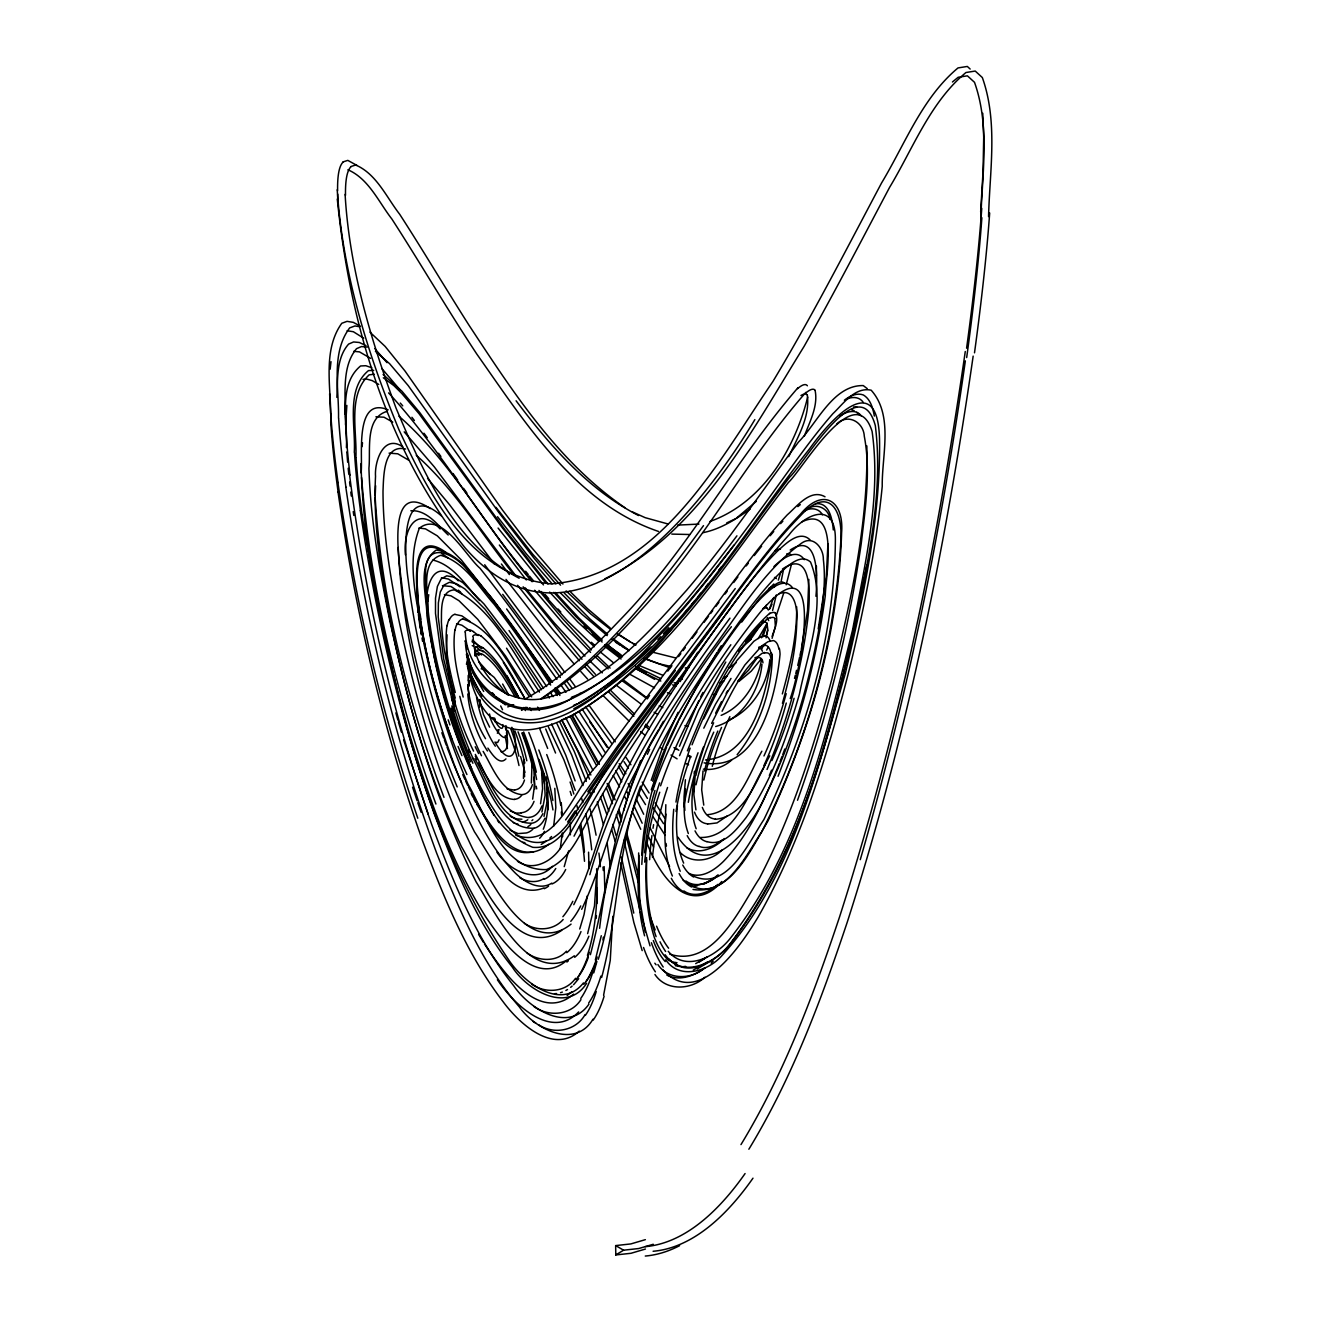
<?xml version="1.0" encoding="UTF-8"?>
<svg xmlns="http://www.w3.org/2000/svg" width="1321" height="1321" viewBox="0 0 1321 1321"><rect width="100%" height="100%" fill="white"/><g stroke="black" fill="none" stroke-linecap="round" stroke-linejoin="round"><path stroke-width="1.5" d="M361.112 472.935C363.06 456.851 354.144 395.507 388.143 409.873M604.919 892.666L604.143 866.609M612.812 916.295L610.252 960.384L603.598 995.208M562.63 836.721L562.68 833.782M761.969 664.38C759.377 690.933 742.402 718.839 715.701 726.533M769.796 659.608C767.418 684.46 752.508 709.806 729.06 719.978M417.304 585.616L418.229 609.84L421.217 633.139M596.976 903.581L597.059 887.927M816.395 576.006L816.411 566.049M405.431 554.903C402.839 530.415 416.016 503.483 440.174 528.945M570.358 834.806L570.391 823.049M638.786 855.298L638.687 874.816M638.869 864.677L639.678 899.452L645.275 931.982M646.696 859.921C645.886 885.714 647.488 912.117 656.091 936.639M495.078 721.943L494.896 719.351M693.872 778.515L693.789 785.235M375.197 495.788L375.61 485.715M345.59 424.718L346.862 405.398M475.164 656.124L475.378 653.598M772.141 654.407C766.163 692.782 752.92 756.008 705.497 759.971M980.661 211.971L983.039 171.565L983.699 137.202L982.758 113.259M980.743 221.35C981.899 175.33 990.337 126.684 974.502 82.315L967.401 75.825L958.138 77.295L952.441 81.985M988.554 216.578C989.726 170.574 998.148 121.912 982.329 77.543L975.228 71.053L965.948 72.523C930.067 102.361 913.092 148.398 889.528 187.483C861.375 240.67 833.65 294.104 804.027 346.498C750.84 432.297 699.453 532.181 605.035 578.714M815.932 596.283C817.402 580.513 819.697 530.53 790.206 550.031M467.007 646.316L466.94 649.057M638.654 852.937L638.737 891.18M638.737 862.316C637.201 886.903 638.241 911.919 644.582 935.813M646.563 857.56C644.945 884.558 646.151 912.25 654.572 938.141M562.317 833.006L560.269 848.693M596.167 918.442L596.398 915.552M677.425 805.595C675.675 824.832 675.791 845.126 683.667 863.125M427.839 601.484L428.731 594.698M665.834 804.687L665.008 832.478M665.916 814.066C663.968 834.773 664.1 856.586 672.389 876.038M673.743 809.294C671.778 830.017 671.927 851.83 680.216 871.266M694.202 773.759L694.45 771.332M499.09 729.555L497.34 733.254M330.151 369.203L331.01 361.673M776.302 594.945L772.603 610.451M362.02 446.696L362.515 442.799M685.417 779.72L684.113 796.068L684.856 810.434M685.5 789.099C683.634 803.845 683.023 819.4 688.34 833.534M693.327 784.344C691.444 799.073 690.833 814.644 696.167 828.762M467.551 658.37C467.799 682.197 482.825 705.629 503.235 717.551C560.632 740.8 613.109 681.339 650.89 647.026M587.35 895.77L584.031 914.627L579.721 928.993M695.176 775.675L693.872 794.615L695.936 809.872M703.003 770.919L701.682 789.859L703.763 805.116M783.518 569.533L781.272 580.646M791.345 564.777L786.193 584.774M965.271 351.502C937.695 542.881 898.61 733.155 839.396 917.401C813.208 995.687 784.014 1073.824 740.965 1144.613M965.354 360.881C941.378 529.193 907.593 696.316 860.268 859.674M973.164 356.109C945.588 547.488 906.52 737.762 847.306 922.008C821.117 1000.294 791.923 1078.448 748.858 1149.237M474.916 650.923L475.098 649.767M602.954 939.958L603.383 937.167M446.977 625.411C443.955 648 449.834 670.672 455.266 692.468M447.059 634.79L446.415 653.829L449.652 677.442M454.87 630.018C451.865 652.624 457.726 675.295 463.176 697.075M761.523 659.806C757.115 682.759 743.409 705.975 721.15 715.355M465.339 632.776C466.544 672.158 507.33 708.783 547.389 697.538C605.91 682.016 647.884 633.403 686.771 590.058C726.831 542.931 761.59 491.676 798.462 442.089C817.072 423.364 833.122 384.939 863.257 385.583L867.27 388.655M465.421 642.155C466.363 671.134 488.968 699.321 517.006 706.884C547.571 713.769 577.541 697.769 601.93 680.959C655.827 641.841 697.141 588.522 736.936 535.831M473.232 637.399C473.364 660.682 489.265 682.379 508.007 695.061M866.857 565.223C840.189 695.028 812.696 833.105 731.867 941.493C717.848 961.738 683.238 980.479 665.14 954.753M601.286 935.73L595.342 959.987M783.815 592.766L776.17 615.966M818.227 628.928L826.335 576.517L827.92 543.955M499.074 739.777L497.637 742.518L494.83 742.171M568.657 850.84L564.216 866.642M807.709 396.961C794.945 448.925 762.531 502.773 709.988 521.465M801.319 649.255L807.544 610.781L808.832 579.407M599.602 928.3C612.498 815.618 662.531 715.85 731.388 626.699M523.446 778.432L524.09 759.79M531.356 783.039L532 764.413M800.031 655.249L800.889 651.253M767.121 623.76L763.076 636.54M553.631 826.203L555.827 807.61L554.787 788.323M797.752 665.388L799.601 657.264M795.754 673.594L796.546 670.308M620.655 822.455L621.63 818.525M596.91 961.424L593.74 972.9M794.515 678.4L795.341 675.196M767.897 630.233L766.444 635.368M532.66 799.139L534.691 784.08L533.717 767.864M540.553 803.762L542.601 788.703L541.627 772.471M766.048 637.845L767.749 629.126L767.022 623.595M623.661 810.681L631.157 785.879L640.553 760.648M782.346 693.921C790.107 665.52 797.025 636.359 796.662 606.752M782.428 703.3C789.892 676.319 796.249 648.71 796.827 620.606C797.636 610.054 794.945 587.151 779.175 593.707M790.239 698.528C801.203 668.789 827.21 533.37 759.79 612.828C718.096 664.744 682.164 722.537 660.583 785.813M651.203 780.348L663.274 745.539L678.053 712.349M651.303 789.727L666.544 747.174M781.173 571.266L778.3 580.15M601.633 977.507C618.575 914.545 617.122 847.603 640.569 786.111M706.966 841.593C723.825 846.827 736.903 829.175 746.018 817.699C771.86 780.645 786.821 737.283 799.403 694.252C807.692 652.706 827.276 603.235 810.516 562.036C801.071 553.466 789.033 564.992 781.801 571.217C765.751 586.458 752.425 604.258 739.215 621.943C693.244 686.507 647.505 754.01 626.468 831.388C614.265 873.412 611.524 917.583 598.281 959.31M587.432 955.364C596.398 927.507 597.802 897.785 596.646 868.739M652.673 781.206C667.336 736.325 690.883 694.945 716.725 655.678C730.48 635.318 744.664 615.025 761.854 597.389C769.053 590.553 783.237 576.006 792.369 587.548M652.756 790.585C670.16 737.927 699.073 689.876 730.843 644.747M773.693 597.505L769.499 608.667M589.827 874.733C616.28 779.621 672.174 696.828 729.952 618.162M590.388 954.687C610.269 878.713 615.966 797.438 658.981 729.175M679.456 746.299L698.644 700.956M679.539 755.678L698.726 710.335L725.807 662.036M687.366 750.906C707.181 701.501 730.166 649.47 769.945 613.027M797.521 800.262C827.276 717.171 848.495 631.009 861.226 543.674C865.338 508.172 870.935 471.746 864.297 436.227C863.587 421.927 847.669 413.143 836.771 423.975M772.091 638.34L775.377 626.286L774.849 618.839M587.63 933.6L594.483 905.975L596.91 869.994M544.004 816.395L547.208 801.335L546.877 783.716M541.924 812.019L545.127 795.325L544.021 773.776M782.759 754.555L784.773 749.057M692.039 744.78C710.252 699.8 731.735 653.581 766.791 619.252M543.311 829.208C549.701 812.58 548.182 794.301 546.333 776.963M779.984 761.788L782.065 756.372M772.141 636.309C774.42 629.093 779.208 620.16 775.146 612.861M779.291 763.588C765.041 798.264 749.816 834.096 723.413 861.441C714.678 870.027 701.368 879.274 688.769 873.363M778.052 776.286C800.708 718.228 816.923 657.511 825.295 595.721C825.262 578.846 840.503 503.202 801.665 521.96M769.35 775.444L771.58 770.16M767.039 769.466C787.035 721.794 801.22 671.481 807.626 620.16C809.657 603.945 814.892 546.415 782.412 569.087M804.373 436.029C809.69 421.729 818.211 406.274 815.156 390.653M667.188 745.638L678.135 721.728M761.887 648.793L763.158 645.919M764.331 766.064L766.279 761.672M703.713 718.789L719.169 688.092L736.92 660.467L753.845 641.312L760.169 637.052L765.338 635.962M703.796 728.168L715.553 704.176L731.008 678.416M711.623 723.396L727.078 692.699L744.813 665.074L761.755 645.919L768.079 641.659L773.247 640.569A61.773 17.85 -68.5 0 1 778.878 649.073M761.854 751.22C748.99 773.924 737.745 811.936 707.445 814.694M769.763 755.843C756.9 778.531 745.655 816.56 715.338 819.317M647.356 754.308L649.618 749.354M480.25 700.196L479.473 707.263M763.687 767.534C749.189 791.807 734.971 838.224 700.378 837.481M722.092 711.259C732.66 690.701 743.079 668.327 761.573 653.68A53.732 13.26 -64.1 0 1 764.595 652.425M761.457 637.812L767.171 623.347A80.003 14.779 -60.9 0 0 762.597 622.67M715.652 713.109L721.53 701.583M678.944 720.077L696.712 686.491L717.022 652.425M767.055 623.413L758.237 638.588M700.774 696.679L702.937 692.435M769.416 609.328L772.025 604.258M766.692 650.048L768.277 647.009M788.736 456.604C797.521 437.647 810.169 416.974 807.329 395.408M573.776 904.703C590.916 870.82 598.231 833.006 613.654 798.379C641.312 732.858 683.04 674.602 723.941 616.874M581.686 909.327C603.515 863.62 612.696 812.712 637.696 768.261C658.155 728.498 683.073 691.263 708.419 654.489C737.481 616.114 762.052 571.762 801.632 543.129C813.224 534.906 823.627 548.149 823.346 559.41C826.302 584.229 822.174 609.245 818.095 633.7C807.329 689.661 790.916 745.011 765.206 796.018C752.078 826.88 709.327 884.443 678.02 837.217M659.939 727.458L663.39 721.299M574.041 836.16C617.221 753.102 674.783 678.895 729.753 603.515M680.133 681.619L697.67 652.326M726.17 693.31L727.739 690.652M763.34 620.887L752.062 637.449L738.67 651.22M606.422 769.582C590.586 794.582 578.482 821.811 561.706 846.2C552.938 860.896 533.486 872.306 517.452 861.226M607.231 768.244L609.047 765.305M764.265 608.585L766.411 605.101M757.131 657.858L748.627 670.077L737.58 681.355M754.852 419.616C699.998 511.227 572.852 671.58 465.025 547.786C386.789 449.553 349.553 322.621 337.301 199.108M505.96 758.881C499.272 766.163 491.28 753.086 487.895 748.099M718.079 650.758L721.266 645.754M587.779 791.84L619.087 746.481L675.345 670.49M575.081 811.061L567.601 822.042M741.758 622.026L759.542 598.347L773.825 583.981M585.087 1014.594C576.006 1030.776 554.027 1034.937 538.819 1024.898M592.98 1019.218C574.949 1049.468 534.873 1029.158 519.368 1006.932C480.894 962.53 458.04 907.213 436.69 853.184C392.948 734.988 363.952 611.573 345.788 486.97M760.995 659.262L751.253 671.151L738.901 681.471M703.499 525.626C656.851 589.529 606.834 653.614 540.933 698.826M565.603 819.945L618.013 745.407L735.236 588.555M724.932 615.503C741.593 593.046 758.105 570.243 778.069 550.543C785.978 543.542 799.7 529.605 810.103 539.909M759.889 624.734L745.771 641.593M704.076 622.323L708.535 616.313M710.632 613.472L712.729 610.649M683.056 650.642L685.269 647.653M692.187 638.357L696.96 631.917M715.85 606.455L718.954 602.26M647.273 698.611L649.602 695.49M667.815 671.085L671.91 665.602M678.598 656.62L680.827 653.631M725.097 594.004L727.244 591.114M578.714 978.679L573.578 984.723M586.623 983.286C567.023 1014.033 527.046 990.056 512.234 967.005C475.973 921.777 454.193 867.055 434.048 813.274C399.355 715.156 375.048 613.406 360.303 510.418M733.667 582.544L737.894 576.914M733.882 545.193C690.289 601.253 644.565 660.748 579.952 693.674M718.888 570.111L721.216 567.056M746.233 565.916L748.38 563.126M754.258 555.53L761.623 546.2M705.761 586.986L708.172 583.899M580.976 999.617C570.837 1015.502 548.364 1017.153 533.8 1006.42M588.885 1004.224C567.997 1033.881 528.829 1008.22 513.72 985.763C475.56 938.389 452.806 880.909 431.686 824.469C391.875 711.078 364.447 593.278 349.471 474.057M698.264 596.349L700.774 593.228M691.907 604.159L694.466 601.038M684.129 613.505L686.755 610.401M770.16 535.732L773.726 531.504M575.576 978.283C565.718 992.467 545.226 993.755 531.702 984.145M583.469 982.907C560.715 1011.638 523.083 981.85 508.486 959.558C419.814 828.828 388.82 668.079 361.987 515.074M678.895 619.731C636.161 677.888 493.872 807.973 467.353 665.734M737.135 754.704C758.733 727.937 770.837 693.244 772.224 658.997A63.986 18.296 -68.9 0 0 771.481 653.069M663.406 633.717L668.855 627.723M780.595 523.644L782.841 521.217M578.631 1011.919C551.237 1040.931 512.977 1003.415 497.39 979.72M657.891 639.661L660.682 636.705M756.322 501.336L736.358 518.212M563.159 919.499C553.532 930.711 536.26 931.52 524.437 923.329M571.068 924.122C526.6 959.393 490.537 878.861 473.364 850.311C437.532 776.798 415.157 697.438 398.348 617.634C390.24 575.906 382.991 533.667 383.007 491.032C383.684 476.666 383.255 443.707 405.58 449.024M549.866 838.125L551.584 836.523M573.661 994.102C538.324 1024.518 501.286 969.119 484.477 944.003M566.461 951.186C556.339 962.348 538.819 961.308 527.195 953.118M566.544 960.565C534.757 988.158 500.973 939.38 485.501 916.526C450.626 860.598 428.896 797.686 409.708 734.988C384.708 646.53 363.225 555.844 361.029 463.555M574.354 955.793C529.87 987.91 494.104 910.235 476.138 881.949C434.84 800.427 409.972 711.672 390.256 622.802C379.721 571.844 370.557 520.292 368.922 468.179C370.805 450.213 364.629 418.311 386.706 411.475M579.259 1031.107C552.938 1054.901 518.856 1023.098 503.136 1001.764C466.412 953.894 443.575 897.157 422.637 841.064C382.595 727.921 355.151 610.451 337.978 491.726M797.967 387.73C734.096 461.425 688.373 549.932 619.813 620.16C591.511 649.982 561.029 678.697 525.064 699.09M805.876 392.354C745.671 461.062 702.838 543.773 640.305 610.946C610.83 643.806 578.895 675.246 541.329 698.826M721.778 881.52C688.175 919.631 657.429 872.421 646.663 842.022M751.352 639.083L742.815 646.299M724.354 838.521C714.892 848.049 699.552 855.199 686.788 847.735M711.111 963.009L713.224 961.127M773.908 566.593C781.14 559.642 796.249 547.307 804.274 559.675M552.426 866.328C535.137 885.02 508.502 869.317 496.944 852.21M571.646 991.955L567.138 995.473M726.963 816.147L717.006 822.917L707.528 824.073M561.739 930.331C514.381 962.926 478.73 875.542 461.343 846.464C425.94 770.341 403.516 688.769 387.449 606.57C379.606 563.654 373.331 520.061 375.527 476.336C374.404 461.541 383.618 433.651 402.773 446.845M570.655 987.332L572.125 986.093M731.751 759.988C724.106 766.824 713.621 770.688 703.35 769.119M548.826 844.185C514.084 872.983 484.576 817.237 471.267 792.583M722.042 850.03C711.045 861.275 691.725 864.297 680.051 852.392M797.851 506.604L800.295 504.639M717.831 874.981C709.592 881.982 697.719 888.191 686.92 883.303M715.371 886.374L717.914 884.36M722.521 839.76C716.246 844.978 707.379 849.882 699.139 846.348M718.492 875.295C709.955 882.791 696.25 888.653 685.979 881.024M736.012 662.828L728.697 668.013M750.295 508.866C735.979 519.318 720.407 529.226 702.772 532.726M844.383 400.213C849.667 396.135 856.602 392.486 863.34 394.962C870.638 399.305 872.884 408.239 874.353 416.065M546.432 840.998L541.197 844.433M707.462 961.985L693.261 970.126M704.902 967.847C694.4 975.839 679.539 981.586 666.89 975.146M704.985 977.226C690.883 989.99 666.378 991.493 654.952 974.502M706.999 957.048L695.688 963.62M705.777 963.785L697.174 968.987M713.621 878.795L703.763 884.195M704.687 958.567L698.958 962.15M704.77 967.946C691.296 979.538 668.476 980.446 657.891 964.578M712.828 888.191C704.687 894.053 692.798 897.24 683.964 890.981M645.441 1249.039L630.943 1253.299L615.702 1254.95L623.595 1250.194L638.77 1248.527L653.251 1244.266M839.941 416.165C845.919 411.541 856.157 408.635 861.292 415.933M543.905 878.531C536.623 883.402 526.98 881.9 519.764 877.705M551.815 883.138C539.348 891.048 524.454 882.032 515.322 873.082C488.209 845.82 472.687 809.575 458.073 774.634C433.8 711.969 416.429 646.415 408.156 579.688C404.837 558.205 398.628 478.301 441.33 515.851M543.988 887.91C510.55 901.285 489.051 853.432 474.503 831.883C430.415 743.789 402.888 645.986 398.199 547.455M565.867 990.502L567.518 989.545M527.079 707.379L521.514 710.384M577.294 694.929L580.332 693.244M723.462 678.152L727.293 676.088M573.446 714.76C666.494 660.847 724.337 565.388 788.488 482.363C802.524 469.5 855.149 377.492 872.108 431.455C881.388 497.885 864.743 564.81 852.606 629.853C825.988 736.144 799.998 849.106 731.19 937.15C717.567 955.446 686.606 973.412 668.211 951.285M758.782 647.207L765.42 645.342M806.14 509.972C815.156 502.162 828.647 507.561 830.001 519.368M574.272 696.613C533.123 724.635 480.332 706.52 468.542 658.056M578.714 702.97C680.067 644.665 738.951 537.68 809.657 448.694C832.841 416.065 879.489 367.288 879.588 443.41C880.034 521.415 863.092 598.347 845.225 673.892C816.906 771.464 792.121 878.118 722.092 955.43C708.386 971.298 679.588 980.281 665.718 959.806M573.826 708.733C668.31 656.554 725.923 559.856 790.074 476.699C804.241 463.407 859.344 367.37 875.328 425.626C883.914 495.276 866.774 565.157 853.713 633.238C826.368 740.784 800.179 855.463 729.853 944.267C716.477 961.242 687.564 979.274 669.153 959.145M728.515 667.584L731.801 665.982M571.795 715.553L561.375 720.143M726.699 522.934L735.004 519.021M525.956 707.296L523.066 708.634M719.962 682.825L723.809 681.058M573.479 705.464L576.996 703.845M513.687 704.654L507.743 706.917M532.247 852.012C504.473 857.742 489.084 822.867 476.584 803.977M571.316 697.372L576.749 695.143M804.324 510.996C810.268 507.347 819.037 508.024 822.372 514.827M645.358 1239.659L630.86 1243.92L615.9 1245.571M534.064 828.201C499.718 829.803 486.376 781.504 472.406 757.709M560.517 992.698L562.366 992.088M846.447 399.272C851.995 396.432 859.74 396.713 863.29 402.476M343.031 161.905L347.819 160.386L357.017 165.455M350.94 166.529L355.712 165.009C376.535 173.959 386.442 197.209 399.685 214.266C423.414 250.891 445.59 288.506 469.054 325.296C512.944 391.974 557.957 461.871 624.932 507.71M713.191 694.615L716.065 693.74M442.436 585.665L450.956 586.491L461.789 593.674M375.907 416.809L383.982 417.205L392.766 422.142M698.974 524.074L677.673 525.114M521.184 813.026L516.098 813.109L510.286 811.028M529.077 817.649C499.09 814.512 488.043 776.996 475.312 754.39M514.645 790.123L507.099 788.918M522.555 794.73C501.369 792.864 492.584 767.187 483.123 751.368M514.728 799.502C496.036 798.594 487.383 776.599 478.681 762.927M374.223 374.223L369.153 374.85C347.423 394.962 357.116 430.894 355.91 457.413M363.027 379.408L366.412 378.995L372.241 380.63L378.731 384.428M410.848 510.765C426.815 509.642 437.746 525.164 448.199 535.005M694.863 886.226L697.042 885.995M521.927 819.202L516.445 818.921L510.187 816.328M554.49 993.739L556.57 993.541M389.084 453.136L397.77 453.797L408.437 460.022M683.551 966.576L685.731 966.394M815.536 503.813C829.505 501.765 832.379 519.764 833.303 529.969M689.512 534.51L671.811 534.097M373.727 370.342L368.476 370.59C345.689 389.398 355.778 426.138 354.309 452.195M454.969 614.397L461.855 615.867L470.293 621.712M462.862 619.021C494.83 629.523 510.699 669.615 528.763 695.655M685.252 667.898L688.802 667.865M623.562 1250.194L615.652 1245.571L615.784 1254.95M418.955 528.037L425.445 528.846L437.284 535.831L461.409 560.071L494.335 601.649L552.508 682.214M444.417 594.615L451.039 595.87L458.981 600.708L477.773 619.334L505.464 655.877L531.669 696.861M441.478 577.69L448.513 579.077L460.055 586.871M853.663 406.934L856.883 407.033M690.833 886.143L692.848 886.259M367.271 347.109L361.492 346.564L356.521 348.678C341.71 366.644 345.854 392.651 344.847 414.348M353.665 351.336L359.461 351.865L370.607 358.354M679.126 678.664L682.363 679.011M432.875 560.054C453.664 565.074 465.933 585.682 479.622 600.543M456.604 623.71L461.937 625.246L470.375 631.091M494.731 718.195L492.469 717.699M679.192 966.427L675.279 965.668M501.055 751.798C509.956 751.467 507.33 738.406 506.504 732.528M359.626 326.716L354.953 325.957L349.669 327.889C330.745 353.136 339.117 388.638 338.523 418.096M347.142 330.729L353.368 331.736L363.721 338.209M675.361 657.875L652.112 652.046M671.448 666.577L659.575 663.918L644.945 658.519M674.998 962.365L677.062 962.761M667.914 523.958L645.176 517.667L632.396 511.904M674.073 682.726L677.855 683.502M522.802 842.237L524.916 842.699M684.939 725.609L687.713 726.269M676.17 963.125L668.855 960.433M516.528 823.842L518.063 824.221M672.505 684.872L676.253 685.814M669.978 667.765L643.591 658.353M704.076 762.844C758.733 772.901 776.121 694.384 780.051 654.225A63.986 18.296 -68.9 0 0 779.307 648.314M693.013 889.446C731.553 895.621 751.352 848.132 767.749 821.431C810.219 731.355 838.472 632.561 841.609 532.726C844.152 500.279 822.867 487.036 800.625 514.018C761.457 554.341 730.893 602.013 696.497 646.283C655.794 700.196 614.81 753.961 577.128 810.07C523.199 903.713 468.625 769.202 454.193 723.248C442.056 686.722 432.561 649.172 428.186 610.88C428.615 593.856 419.682 562.498 440.686 555.299C464.81 561.953 478.351 586.706 494.17 604.308C514.183 630.365 532.825 657.462 550.675 685.054M667.419 692.716L670.705 693.773M658.436 531.422C575.081 502.954 525.23 422.588 476.881 354.177C447.522 309.774 420.755 263.721 391.875 219.022C378.615 201.981 368.724 178.731 347.902 169.765M662.713 675.229L638.704 665.322M371.845 367.783L365.818 365.719L360.583 365.967C337.796 384.774 347.885 421.515 346.399 447.571M851.351 409.609L854.142 410.682M660.83 681.058L636.557 669.153M661.012 678.746L635.616 666.362M688.505 755.43L691.032 756.487M513.308 822.62L514.992 823.33M654.522 687.795L629.539 674.09M685.764 763.521L688.588 764.809M484.543 669.549L494.236 677.442L505.431 692.749M515.768 835.153C557.165 850.229 573.958 788.637 596.118 766.477C637.861 707.263 682.907 650.46 725.592 591.924C745.424 565.685 764.743 538.885 787.283 514.843C797.042 506.306 810.516 488.374 825.014 496.779M366.016 345.607L359.362 342.486L353.582 341.957L348.628 344.071C335.963 358.354 337.912 379.54 336.855 397.373M669.697 954.109C714.017 968.491 740.437 907.098 759.41 878.349C792.055 815.635 813.587 747.818 831.685 679.688C850.262 603.185 868.343 525.098 866.84 445.904M632.495 643.228L635.995 644.978M654.704 679.374L637.366 669.334M659.262 705.777L662.812 707.643M519.153 578.235C454.374 544.351 423.215 472.208 396.069 408.189C370.722 339.431 349.272 267.899 345.111 194.352M688.043 755.893L690.8 757.379M360.468 326.221L353.285 322.357L347.06 321.35L341.776 323.282C321.581 351.436 331.885 390.455 330.696 422.852M442.221 551.022C411.921 532.891 416.957 585.137 418.146 600.461C423.149 647.901 435.517 694.351 451.749 739.116M654.093 712.25L657.577 714.232M638.588 515.537C587.928 489.579 549.866 445.491 516.082 400.775M635.186 644.813L617.039 633.832M622.158 646.547L629.11 650.576M383.305 377.773L393.757 385.517L401.716 393.377L419.021 413.688L502.36 527.839L545.309 582.495M510.022 830.166L518.146 833.601L526.253 832.973A68.263 29.756 72.4 0 0 532.941 829.142M646.365 672.653L637.3 667.122M673.941 747.62L677.013 749.486M677.095 758.865L671.002 755.051M691.791 886.209C724.849 900.955 747.224 853.234 761.689 831.916C807.346 742.253 834.938 642.369 840.75 541.907C843.277 508.436 827.871 485.137 799.469 516.841C765.272 551.864 738.059 592.898 708.436 631.719C666.676 688.489 622.967 743.954 584.873 803.333C571.712 820.836 558.833 849.651 532.809 847.322C489.909 830.579 475.923 778.498 458.569 740.255C443.906 699.849 432.76 658.04 426.898 615.421C426.782 594.978 416.495 563.869 436.244 550.048C460.732 552.888 474.206 579.325 489.876 595.672C511.557 623.413 531.636 652.359 551.022 681.752M482.759 650.642C498.545 662.382 507.71 680.777 517.37 697.471M441.627 553.516L448.529 558.205M628.961 650.477L611.722 639.05M383.09 374.52L402.013 391.297L419.731 412.532L504.539 529.193L547.984 584.047M532.842 1021.298L535.814 1023.197M647.141 698.743L622.785 681.223M693.789 876.252C727.442 891.543 749.502 841.081 763.868 819.614C805.926 732.759 834.756 636.573 835.384 539.612C835.599 500.147 805.232 513.473 789.083 534.79C757.478 569.401 730.926 608.205 703.053 645.787C666.065 697.075 627.904 747.835 597.389 803.383C582.363 826.038 573.842 858.633 546.448 869.581C502.987 871.249 485.319 814.314 467.865 783.815C448.133 738.621 433.982 691.114 423.744 642.931C418.344 605.662 405.349 564.81 419.368 528.218C441.693 510.335 465.9 556.24 480.002 568.261C508.139 603.631 534.229 640.569 560.335 677.442M619.912 635.12L629.968 641.791M615.454 642.105L620.474 645.441M675.345 747.95L678.812 750.278M483.024 647.769C499.321 660.88 509.13 680.199 519.219 698.099M628.895 650.13L613.638 639.1M621.068 654.886L607.313 645.011M647.587 698.413L624.09 680.431M641.23 704.192L616.263 685.186M399.008 416.264C452.509 462.961 486.078 527.888 531.901 581.62M430.25 508.602C381.142 475.296 402.162 577.525 403.103 596.481C413.671 661.738 431.356 726.022 457.198 786.92M621.085 656.9L605.084 644.731M476.534 650.774L481.521 654.952M475.989 646.712L479.721 649.734M481.257 636.128C500.494 652.491 512.218 675.807 524.321 697.538M473.347 631.521L477.575 634.972M473.43 640.9L480.811 647.554M660.748 747.835L662.993 749.486M610.385 629.308L590.718 613.951L566.115 590.916M505.349 704.886L496.25 697.108M621.085 659.014L605.018 646.663M375.428 351.336L389.546 363.622L408.189 385.567L498.578 512.152L534.212 558.436L555.86 583.865M446.102 552.459C405.2 523.133 417.799 600.692 420.128 618.806C428.813 672.439 444.071 725.212 466.924 774.535M607.231 635.632L581.884 614.199L560.434 592.865M622.472 656.818L606.752 644.219M476.402 653.367L478.995 655.497M620.853 657.594L605.167 644.681M613.027 662.366L600.444 652.079M610.186 627.937L587.515 608.684L569.846 591.247M369.946 332.149L385.138 346.416L404.953 370.953L502.674 510.319L527.442 542.683L562.928 584.047M458.271 580.794C431.406 552.294 423.05 593.69 427.971 614.579M607.61 634.295L589.793 618.822L564.166 592.947M592.221 632.776L601.303 640.322M644.863 725.84L649.205 729.456M416.264 455.25C454.903 489.497 481.769 534.592 513.819 574.618M598.826 641.395L577.904 622.092L549.652 592.089M640.652 731.537L644.945 735.219M478.912 646.118L475.131 643.162A58.669 13.293 63.5 0 0 471.977 641.709M645.655 724.288L648.479 726.765M479.011 661.97L490.273 674.503M602.211 640.19L578.581 617.716L555.315 592.469M592.782 634.245L598.842 639.595M591.362 642.287L594.384 644.962M481.703 668.244L483.965 670.341M608.205 668.888L594.863 656.587M633.898 716.213L608.304 691.626M602.112 642.006L575.642 616.395L553.78 592.353M594.301 646.762L567.815 621.167L541.115 591.478M458.354 590.173L460.616 592.237M970.159 69.039L967.319 66.446L958.039 67.916C922.157 97.737 905.199 143.774 881.619 182.876C846.249 249.586 811.771 316.842 772.835 381.587C718.574 460.897 659.047 575.51 551.204 583.882C470.854 576.765 429.16 494.731 398.975 429.771C367.486 353.334 342.42 272.654 337.218 189.729M629.126 721.15L603.268 695.754M583.865 626.038L586.805 628.796M610.12 668.112L596.993 655.563M602.293 672.884L589.183 660.318M634.542 714.166L609.873 689.727M856.702 412.35L859.063 414.629M590.537 652.359L563.34 623.875L534.642 590.223M388.589 392.898C442.238 451.287 481.207 521.432 532.809 581.587M404.193 431.851L434.361 466.957L516.016 576.121M480.283 647.422L481.719 648.875M591.412 649.932L562.267 618.344L538.968 590.437M584.972 656.108L554.457 623.099L525.246 587.845M374.784 348.579L387.053 362.681M560.55 585.186L532.759 554.226L495.969 507.33M593.492 676.17L584.807 666.709M552.079 583.799L526.319 553.829L497.522 516.726M558.056 609.031L560.814 612.052M595.424 674.304L585.996 663.819M580.844 671.596L587.597 679.077M381.736 368.377L400.362 390.322M579.424 660.715L552.839 629.671L517.601 585.286M427.558 478.351L449.619 504.82L494.467 564.05M400.28 403.054L402.723 405.861M545.045 594.433L548.71 598.644M581.983 659.295L523.133 586.821M574.173 664.05L545.755 630.299L506.009 579.391M543.459 584.922L498.083 528.053M492.32 692.716L494.236 694.945M662.779 969.73C698.941 1010.103 742.088 943.706 758.452 916.444C802.755 838.505 828.416 751.616 850.41 665.19C864.595 606.306 876.269 546.679 882.23 486.359C881.784 455.464 893.756 415.405 871.166 390.19C854.819 386.657 843.326 403.879 832.907 413.671C816.279 432.661 801.5 453.186 786.622 473.562C751.715 522.01 716.626 570.441 677.623 615.702C640.107 656.57 599.85 702.012 544.516 717.485C505.662 729.225 467.651 692.204 467.271 654.522L472.736 672.901L483.717 691.428M529.523 576.055L533.073 580.315M767.253 608.254L768.327 610.005M767.336 617.634L768.723 620.639M525.659 571.266L528.235 574.47M526.319 579.936L499.321 545.028M484.708 564.744L564.86 672.389M411.921 417.287L414.381 420.54M509.394 574.569L501.386 564.001M502.723 594.334L562.086 674.734M423.975 433.222L427.261 437.68M569.995 679.341L575.13 686.309M567.221 681.702L571.894 688.059M506.62 608.948L556.967 679.308M589.133 705.397L615.239 741.824M585.434 706.57L611.805 743.607M497.472 820.407L499.14 822.702M438.572 453.268L440.884 456.488M589.727 721.745L608.552 748.181M463.555 488.324L466.858 492.931M453.037 473.529L457.71 480.101M509.031 630.546L546.679 686.54M665.289 835.433L653.201 817.005M564.86 683.915L569.384 690.421M557.049 688.687L560.434 693.558M561.475 685.797L565.982 692.32M506.537 648.198L534.576 692.584M663.555 823.693L653.119 807.626M626.005 757.445L630.943 764.793M619.186 763.67L625.873 773.726M582.115 708.981L607.082 747.306M574.288 713.736L602.211 756.867M579.209 711.804L605.035 752.293M481.934 696.068L471.316 675.46L467.271 656.355M624.024 761.656L628.433 768.376M550.362 681.999C525.246 644.367 499.916 606.587 469.615 572.885C457.545 555.084 425.114 537.63 425.56 573.496C426.237 657.841 452.013 742.567 494.12 815.453M503.351 662.399L525.461 699.42M555.051 687.96L559.889 695.473M489.612 727.161L483.403 714.446L479.573 699.635M495.705 743.327C513.209 772.57 520.408 745.671 511.871 727.277M555.299 689.628L558.255 694.235M642.221 782.115L649.09 793.013M664.645 817.996L655.315 803.036M554.589 691.164L557.313 695.49M639.116 794.334L645.523 804.621M641.18 788.389L647.406 798.412M550.329 692.32L553.037 696.679M543.525 688.423L511.26 639.513L484.031 604.011L462.928 582.726L454.061 577.194L446.729 575.824L441.115 578.912L437.383 586.458L435.517 598.165L435.501 613.423L441.66 658.436L454.16 707.544M541.428 689.76L510.748 642.782L484.923 609.064L464.86 588.951L456.406 583.684L449.371 582.313L443.955 585.087L440.289 592.006L438.374 602.822L438.209 616.99L443.707 659.113L455.365 705.563M478.598 934.376L483.403 942.302M572.472 715.734L599.371 764.347M669.582 866.526L650.081 827.805M539.48 692.105C515.19 657.247 493.757 609.179 454.275 589.86C439.645 590.9 441.726 611.293 441.396 621.778C442.585 647.653 448.331 673.083 455.233 697.967M572.472 717.22L597.901 763.571M547.753 695.374L549.338 698.049M570.375 716.874L596.465 765.437M561.722 720.259L590.883 774.981M565.718 717.815L592.848 770.11M502.64 684.047L508.717 694.978M618.426 766.213L623.562 775.212M507.016 675.774L518.212 696.448M613.192 775.46L619.582 786.953M537.614 707.115L539.463 710.417M615.652 770.589L621.762 781.784M515.124 696.794C506.273 681.735 497.769 665.19 483.321 654.704A52.724 13.309 64.3 0 0 480.349 653.565M562.911 721.877L577.938 751.649L589.546 779.142M628.152 783.584L630.414 787.811M473.876 798.908L475.692 802.293M559.922 722.257L574.239 751.418L586.309 781.405M624.651 796.497L626.699 800.443M557.033 723.792L571.729 755.084L583.04 785.533M548.38 726.93L563.918 759.856L575.213 790.288M471.217 793.69L472.984 797.174M478.598 753.548L475.213 746.761M626.616 791.064L628.614 795.027M636.524 799.634L643.69 814.248M529.837 707.825L531.224 710.582M551.6 724.04L565.718 755.034L575.13 780.909M653.532 847.025L648.017 835.698M468.41 786.837L470.54 791.18M475.296 756.14L476.98 759.575M632.379 811.804L640.718 829.291M634.113 806.14L642.171 823.198M471.647 768.69L464.497 753.086M523.909 707.445L525.395 710.582M465.619 780.959L467.7 785.401M474.866 758.716C487.961 780.777 500.642 824.172 532.247 823.181A65.703 28.418 72.1 0 0 542.832 813.653M461.557 782.692L454.028 765.206M462.746 774.634L464.926 779.489M545.705 728.977L555.563 753.036M607.132 783.469L613.687 799.354M608.667 784.278L615.173 799.948M539.612 728.449L547.67 748.429M655.166 929.951L649.602 915.238M606.504 788.125L612.515 803.729M453.384 763.621L446.911 746.91M600.428 797.224L606.686 814.05M444.005 797.372C407.71 701.352 381.439 600.395 375.181 497.67M435.93 804.043C397.621 699.024 370.491 589.149 361.558 477.541M494.929 719.152C494.979 723.049 503.582 734.113 502.888 724.602M602.558 793.591L608.832 811.325M428.252 814.363L403.632 739.925M650.015 945.853L640.338 912.117M642.188 950.625L633.849 922.487L620.672 862.976M444.351 739.843L446.267 745.143M618.839 809.591L621.646 817.501M417.799 818.227C380.448 709.195 354.325 596.382 337.895 482.347M417.766 802.739L421.102 812.25M618.261 811.672L620.969 819.548M441.841 732.726L443.707 738.076M593.195 789.264L594.186 792.105M412.565 787.184L417.122 800.79M616.296 814.611L619.648 825.13M590.091 792.699L590.982 795.506M626.666 832.89L638.159 874.469M489.612 714.017C489.596 724.205 511.244 753.928 505.926 725.592M597.29 801.88L603.35 824.535M611.821 829.885L615.14 841.312M625.807 834.889L638.357 882.791M612.894 824.354L616.081 835.648M398.447 722.092L401.336 731.999M395.871 712.861L397.885 720.11M497.934 729.704L498.578 732.28M454.11 697.207L455.349 701.847M623.974 840.255L639.678 909.211M505.183 735.83L507.446 748.561M505.415 727.689L506.009 730.15M633.766 913.108L621.398 857.065M452.954 692.584L451.188 684.955M467.601 654.126L468.03 656.042M449.933 678.911L450.857 683.436M607.148 843.459L610.186 864.892M422.026 638.043L422.571 641.312M420.739 631.504L421.267 634.807M666.065 843.475L666.445 846.101M353.235 511.574L353.797 515.421M420.21 628.185L418.394 614.414M468.856 685.632L468.278 680.183M468.938 695.011L468.361 689.562A43.081 13.243 70.4 0 1 468.295 684.773M533.816 777.243L534.774 789.066M639.892 902.755L639.248 897.058M420.375 615.652L420.805 619.318M428.714 622.158L429.077 625.295M561.227 802.574L562.35 815.338M561.309 811.953L561.673 815.222M546.96 793.095L548.017 809.79M418.163 612.498L416.726 585.153M602.987 867.104L603.301 870.522M693.987 789.43L694.169 791.444M524.189 769.169L524.602 776.682M474.85 653.664L474.966 655.233M588.572 852.177L589.017 868.624M588.654 861.556L588.968 868.26M329.623 393.774L330.613 413.473M752.987 1178.167A670.721 228.979 -87.9 0 1 653.102 1251.268M989.677 212.978A584.972 66.116 -78.2 0 1 974.502 352.823M345.508 195.392A501.419 54.194 71.1 0 1 351.006 166.694M805.43 393.295A278.137 27.081 -63.1 0 1 815.272 390.405M495.309 746.2A51.717 19.105 71.1 0 1 476.551 697.141M481.158 668.855A39.514 12.302 70.1 0 1 484.345 668.855M518.03 731.801A79.541 28.071 66.5 0 1 526.798 760.78M532.396 784.591A50.462 21.186 69.3 0 1 522.489 794.532M481.471 755.728A106.076 36.575 72 0 1 459.807 696.316M455.035 630.332A80.614 22.82 70.3 0 1 457 623.974M457.264 624.486A79.755 23.018 69.1 0 1 462.812 618.872M546.729 754.555A184.99 112.747 62.2 0 1 560.765 805.183M565.685 869.499A90.522 41.248 76.9 0 1 552.029 883.947M580.728 905.925A91 35.535 -82.5 0 1 570.771 921.331M703.812 780.067A135.072 60.353 -65.3 0 1 721.547 727.409M706.917 841.725A74.637 32.959 -73.1 0 1 695.028 830.876M597.191 956.982A94.699 35.733 -86.7 0 1 586.227 981.239M360.517 510.831A314.348 50.545 75.9 0 1 354.49 452.641M769.615 613.737A84.329 15.258 -61.4 0 1 775.196 612.795M683.882 806.685A192.503 115.241 -64 0 1 698.049 752.772M691.577 886.985A91.132 41.182 -78.3 0 1 679.126 873.544M668.608 948.214A94.666 35.832 84.4 0 1 656.587 926.17M475.56 655.596A51.09 13.26 62.3 0 1 480.646 654.225M521.828 733.039A106.588 40.01 66.7 0 1 532.71 767.666M541.94 805.975A63.16 27.493 70.8 0 1 528.994 817.336M473.232 758.931A136.69 44.815 72.5 0 1 451.468 697.637M581.719 798.644A282.446 243.972 51.7 0 1 582.809 802.508M585.715 814A282.446 243.972 51.7 0 1 591.709 849.816M588.902 936.226A100.974 44.782 84.6 0 1 574.701 957.296M764.215 653.268A52.014 13.21 -61.7 0 1 770.804 658.089M712.267 766.279A109.082 41.034 -66.7 0 1 729.886 716.643M715.421 819.037A64.052 27.972 -70.8 0 1 702.343 807.395M794.086 698.281A138.936 45.624 -72.5 0 1 771.877 760.582M652.491 857.379A294.88 259.23 -50.5 0 1 667.551 787.481M665.239 961.572A100.611 44.666 -85 0 1 653.317 940.552M474.602 648.958A56.638 12.896 61.5 0 1 480.233 647.075M479.87 646.316A58.669 13.293 63.5 0 1 483.057 647.835M523.677 731.983A119.963 48.068 66.7 0 1 536.359 772.207M544.979 818.161A68.263 29.756 72.4 0 1 534.08 828.267M470.491 761.771A151.585 48.86 72.7 0 1 450.94 708.089M604.126 996.183A91.182 37.203 89 0 1 593.195 1020.06M345.92 487.234A354.441 53.352 76.4 0 1 338.622 418.377M786.755 553.862A134.362 21.499 -61.7 0 1 790.899 554.688M600.906 976.087A93.164 35.733 -88.1 0 1 588.654 1003.052M350.015 475.246A333.387 51.701 76.2 0 1 345.276 415.488M772.587 586.623A110.303 18.444 -61 0 1 784.294 583.271M649.635 859.69A300.528 261.31 -54.2 0 1 651.93 835.549M652.987 828.284A300.528 261.31 -54.2 0 1 653.598 824.651M668.822 960.565A100.611 44.287 -85.4 0 1 654.952 938.95M474.784 652.607A54.376 12.929 61.9 0 1 483.271 651.88M522.538 732.825A113.969 43.477 66.7 0 1 534.014 768.822M472.901 763.257A144.732 47.523 72.7 0 1 451.848 705.942M589.959 808.683A327.096 306.604 41.3 0 1 596.085 835.186M598.925 853.069A327.096 306.604 41.3 0 1 600.395 866.692M596.266 961.837A98.481 42.239 87 0 1 583.799 984.244M362.185 515.438A311.029 50.347 75.9 0 1 356.059 457.793M770.424 617.914A80.003 14.779 -60.9 0 1 775.047 618.492M766.642 619.599A81.39 15.092 -62.2 0 1 770.671 617.419M688.324 802.293A179.805 100.71 -64.7 0 1 703.449 747.059M693.591 876.979A88.094 39.63 -77.4 0 1 682.742 865.04M663.208 967.055A95.343 35.832 85.7 0 1 651.385 942.715M472.703 636.524A66.133 13.524 60.5 0 1 478.318 635.517M477.806 634.493A67.982 13.887 62.8 0 1 481.306 636.26M528.796 732.461A142.387 66.017 66.2 0 1 544.549 784.113M665.635 951.483A94.963 35.37 84.5 0 1 659.988 941.79M679.621 1245.653A670.721 228.979 -87.9 0 1 645.275 1256.04M981.866 217.734A584.972 66.116 -78.2 0 1 966.675 357.578M337.697 200.148A501.419 54.194 71.1 0 1 337.714 194.104M800.939 395.54A278.137 27.081 -63.1 0 1 807.461 395.161M487.482 750.972A51.717 19.105 71.1 0 1 467.799 693.938M469.17 685.995A39.514 12.302 70.1 0 1 469.483 680.546M507.875 730.711A79.541 28.071 66.5 0 1 518.988 765.536M521.316 795.754A50.462 21.186 69.3 0 1 514.662 799.288M469.929 752.673A106.076 36.575 72 0 1 468.691 749.915M454.655 711.028A106.076 36.575 72 0 1 453.268 706.041M538.902 759.327A184.99 112.747 62.2 0 1 552.954 809.938M548.562 886.16A90.522 41.248 76.9 0 1 544.219 888.703M765.486 645.193A61.773 17.85 -68.5 0 1 771.051 653.845M695.985 784.823A135.072 60.353 -65.3 0 1 713.736 732.164M699.106 846.497A74.637 32.959 -73.1 0 1 687.201 835.632M676.055 811.457A192.503 115.241 -64 0 1 690.239 757.544M683.766 891.758A91.132 41.182 -78.3 0 1 671.299 878.3M466.478 664.413A51.09 13.26 62.3 0 1 467.733 660.368M520.557 756.487A106.588 40.01 66.7 0 1 524.899 772.438M527.789 819.747A63.16 27.493 70.8 0 1 522.389 821.976M570.177 791.395A282.446 243.972 51.7 0 1 571.481 795.391M576.022 811.144A282.446 243.972 51.7 0 1 576.996 815.024M579.523 826.269A282.446 243.972 51.7 0 1 584.509 861.292M568.36 960.763A100.974 44.782 84.6 0 1 566.891 962.068M756.388 658.04A52.014 13.21 -61.7 0 1 762.977 662.861M754.836 657.875A53.732 13.26 -64.1 0 1 756.768 657.197M704.456 771.051A109.082 41.034 -66.7 0 1 717.798 731.041M707.61 823.792A64.052 27.972 -70.8 0 1 694.516 812.167M786.276 703.036A138.936 45.624 -72.5 0 1 764.05 765.338M644.681 862.134A294.88 259.23 -50.5 0 1 659.74 792.237M656.075 964.792A100.611 44.666 -85 0 1 654.836 963.207M338.11 491.99A354.441 53.352 76.4 0 1 330.811 423.133M768.624 588.572A110.303 18.444 -61 0 1 774.568 586.805M641.808 864.446A300.528 261.31 -54.2 0 1 654.968 790.453M466.957 657.379A54.376 12.929 61.9 0 1 467.832 655.843M530.91 824.337A65.703 28.418 72.1 0 1 527.872 826.632M761.623 622.653A81.39 15.092 -62.2 0 1 762.844 622.174M685.764 881.751A88.094 39.63 -77.4 0 1 682.957 879.869M655.381 971.827A95.343 35.832 85.7 0 1 643.558 947.471M464.893 641.296A66.133 13.524 60.5 0 1 465.388 640.569M472.224 640.223A67.982 13.887 62.8 0 1 473.479 641.015M536.177 786.21A142.387 66.017 66.2 0 1 536.722 788.885M533.701 851.781A77.097 34.296 74 0 1 532.313 852.243M745.077 1173.56A670.721 228.979 -87.9 0 1 645.193 1246.661M981.767 208.355A584.972 66.116 -78.2 0 1 966.592 348.199M337.615 190.769A501.419 54.194 71.1 0 1 343.097 162.07M797.521 388.671A278.137 27.081 -63.1 0 1 807.379 385.782M485.534 738.687A51.717 19.105 71.1 0 1 467.717 684.559M468.328 680.232A43.081 13.243 70.4 0 1 468.212 675.394M469.087 676.616A39.514 12.302 70.1 0 1 469.252 672.406M500.659 705.959A79.541 28.071 66.5 0 1 502.541 709.74M510.88 729.126A79.541 28.071 66.5 0 1 518.889 756.157M524.487 779.984A50.462 21.186 69.3 0 1 514.579 789.908M473.562 751.104A106.076 36.575 72 0 1 451.914 691.692M447.142 625.725A80.614 22.82 70.3 0 1 449.107 619.351M449.355 619.863A79.755 23.018 69.1 0 1 454.919 614.265M538.819 749.948A184.99 112.747 62.2 0 1 552.872 800.559M555.778 868.491A90.522 41.248 76.9 0 1 544.12 879.324M572.819 901.302A91 35.535 -82.5 0 1 562.878 916.708M765.387 635.814A61.773 17.85 -68.5 0 1 770.16 641.164M695.903 775.444A135.072 60.353 -65.3 0 1 713.637 722.785M589.282 952.375A94.699 35.733 -86.7 0 1 578.317 976.615M351.287 496.019A314.348 50.545 75.9 0 1 350.792 492.023M350.082 486.095A314.348 50.545 75.9 0 1 349.619 482.049M348.777 474.09A314.348 50.545 75.9 0 1 348.199 468.278M347.654 462.152A314.348 50.545 75.9 0 1 346.845 451.964M763.076 608.42A84.329 15.258 -61.4 0 1 767.286 608.172M675.972 802.078A192.503 115.241 -64 0 1 690.156 748.165M466.396 655.034A51.09 13.26 62.3 0 1 466.577 653.796M514.843 730.794A106.588 40.01 66.7 0 1 524.817 763.059M534.031 801.368A63.16 27.493 70.8 0 1 521.085 812.729M570.094 782.015A282.446 243.972 51.7 0 1 573.826 794.02M576.914 805.645A282.446 243.972 51.7 0 1 577.805 809.393M580.844 824.155A282.446 243.972 51.7 0 1 584.427 851.913M580.992 931.602A100.974 44.782 84.6 0 1 566.792 952.689M758.948 648.215A52.014 13.21 -61.7 0 1 762.399 651.236M786.193 693.657A138.936 45.624 -72.5 0 1 763.967 755.959M644.598 852.755A294.88 259.23 -50.5 0 1 659.641 782.858M532.858 819.763A68.263 29.756 72.4 0 1 531.868 820.688M461.937 755.645A151.585 48.86 72.7 0 1 458.057 746.431M449.949 724.965A151.585 48.86 72.7 0 1 448.182 719.796M596.217 991.559A91.182 37.203 89 0 1 585.286 1015.436M338.027 482.611A354.441 53.352 76.4 0 1 330.729 413.754M774.981 550.973A134.362 21.499 -61.7 0 1 780.463 549.057M593.013 971.48A93.164 35.733 -88.1 0 1 580.761 998.428M774.486 577.426A110.303 18.444 -61 0 1 776.385 578.648M641.725 855.067A300.528 261.31 -54.2 0 1 654.886 781.074M472.241 645.672A54.376 12.929 61.9 0 1 473.232 646.068M588.357 957.23A98.481 42.239 87 0 1 575.89 979.637M464.81 631.917A66.133 13.524 60.5 0 1 470.425 630.893M469.913 629.869A67.982 13.887 62.8 0 1 473.397 631.636M524.42 736.887A142.387 66.017 66.2 0 1 529.49 751.632M531.224 757.346A142.387 66.017 66.2 0 1 536.64 779.506M544.45 831.338A77.097 34.296 74 0 1 539.662 838.274"/></g></svg>
